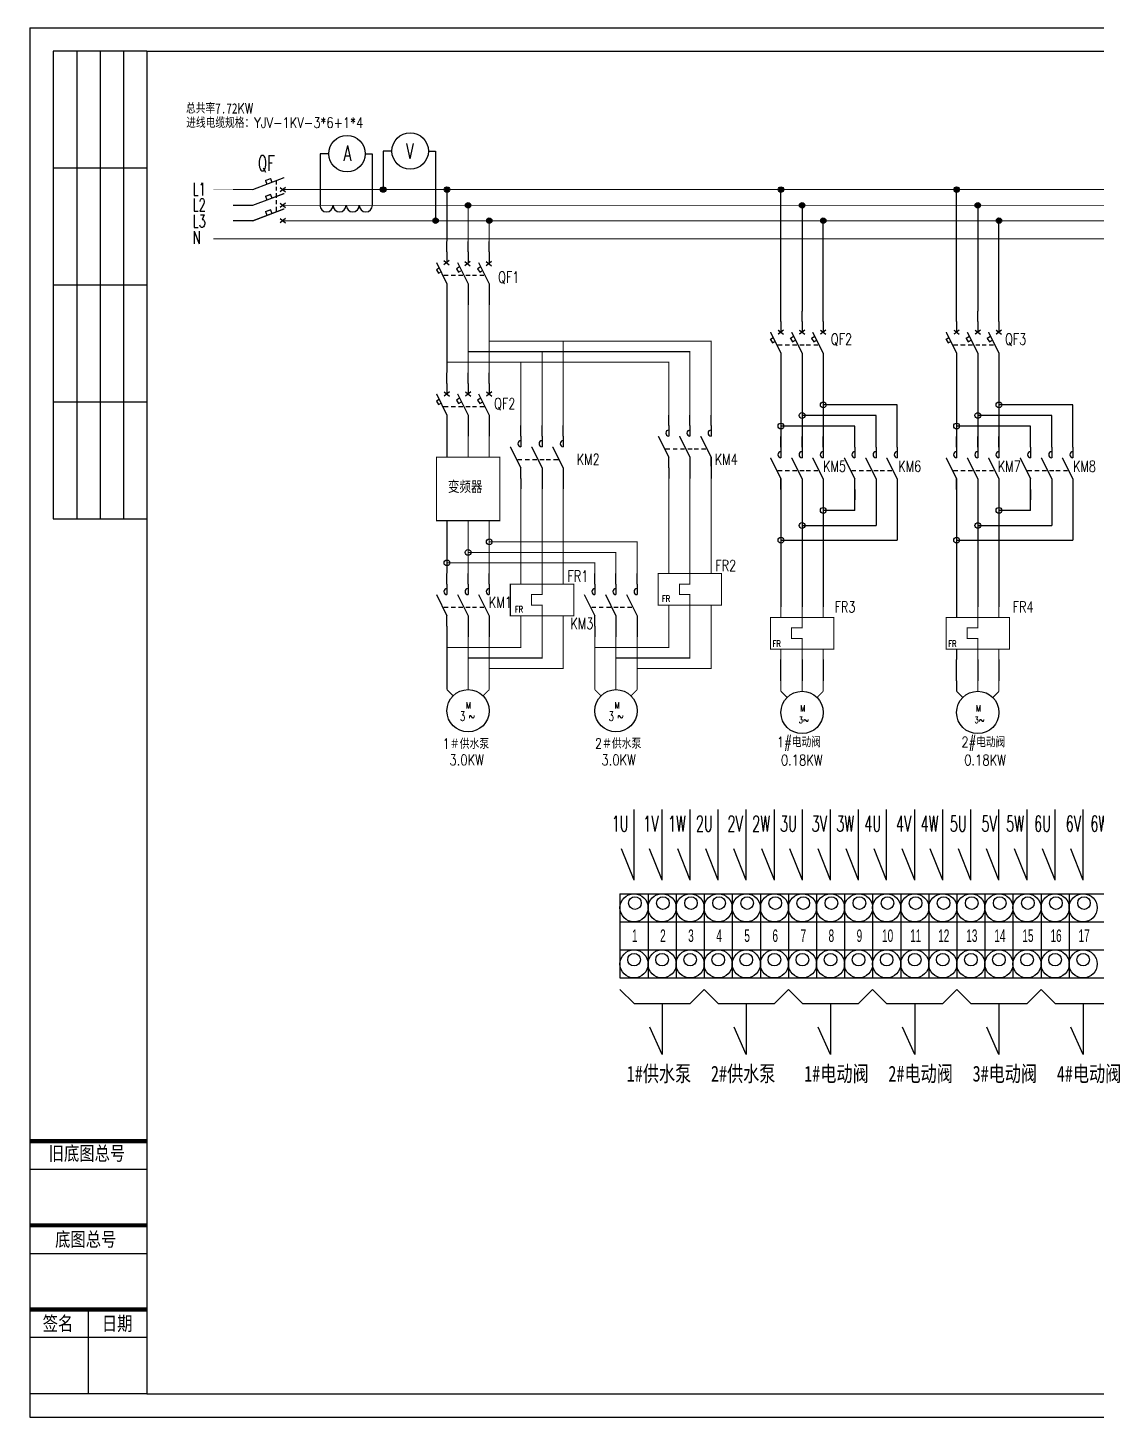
# Model space of a CAD drawing. Header units: millimetres. Extents: x 369186 to 503668, y -134064 to -104329.
# Drawn here: x 369186 to 392044, y -134055 to -104355 of the extents above; entities that cross this region are included whole.
import ezdxf

# ---------------------------------------------------------------- set-up
doc = ezdxf.new("R2010")
doc.units = ezdxf.units.MM
doc.layers.add('SHEET', color=250, linetype='Continuous')
doc.styles.add('_TXT', font='txt1.shx', dxfattribs={"width": 0.6, "bigfont": 'hztxt.shx'})
doc.styles.get("Standard").update_dxf_attribs({"font": 'txt1.shx', "width": 0.8, "bigfont": 'hztxt.shx'})
doc.styles.add('宋体', font='SimSun.ttf', dxfattribs={"width": 0.8})

msp = doc.modelspace()

# ---------------------------------------------------------------- hatches: boundary and pattern name
h = msp.add_hatch(color=256)
edge = h.paths.add_edge_path()
edge.add_arc((376782, -107814), 58.2, 0, 360)
h = msp.add_hatch(color=256)
edge = h.paths.add_edge_path()
edge.add_arc((378146, -107814), 58.2, 0, 360)
h = msp.add_hatch(color=256)
edge = h.paths.add_edge_path()
edge.add_arc((385284, -107814), 58.2, 0, 360)
h = msp.add_hatch(color=256)
edge = h.paths.add_edge_path()
edge.add_arc((389040, -107814), 58.2, 0, 360)
h = msp.add_hatch(color=256)
edge = h.paths.add_edge_path()
edge.add_arc((378597, -108150), 58.2, 0, 360)
h = msp.add_hatch(color=256)
edge = h.paths.add_edge_path()
edge.add_arc((385736, -108150), 58.2, 0, 360)
h = msp.add_hatch(color=256)
edge = h.paths.add_edge_path()
edge.add_arc((389492, -108150), 58.2, 0, 360)
h = msp.add_hatch(color=256)
edge = h.paths.add_edge_path()
edge.add_arc((377901, -108479), 58.2, 0, 360)
h = msp.add_hatch(color=256)
edge = h.paths.add_edge_path()
edge.add_arc((379049, -108479), 58.2, 0, 360)
h = msp.add_hatch(color=256)
edge = h.paths.add_edge_path()
edge.add_arc((386188, -108479), 58.2, 0, 360)
h = msp.add_hatch(color=256)
edge = h.paths.add_edge_path()
edge.add_arc((389944, -108479), 58.2, 0, 360)

# ---------------------------------------------------------------- linework, layer by layer
for p, q in [((369231, -104355), (369231, -134055)), ((369231, -104355), (411231, -104355)), ((371731, -104855), (369731, -104855)), ((369731, -104855), (369731, -114855)), ((370231, -104855), (370231, -114855)), ((370731, -104855), (370731, -114855)), ((371231, -104855), (371231, -114855)), ((371731, -104855), (371731, -133555)), ((371731, -104855), (410731, -104855)), ((375619, -107047), (375432, -107047)), ((375432, -107047), (375432, -108150)), ((376399, -107047), (376550, -107047)), ((376550, -107047), (376550, -108150)), ((376969, -106990), (376782, -106990)), ((376782, -106990), (376782, -107814)), ((377749, -106990), (377901, -106990)), ((377901, -106990), (377901, -108479)), ((371731, -107355), (369731, -107355)), ((373996, -107814), (374668, -107558)), ((374267, -107620), (374372, -107580)), ((374267, -107620), (374297, -107699)), ((374372, -107580), (374402, -107659)), ((374498, -107623), (374498, -107704)), ((374498, -107758), (374498, -107834)), ((373996, -108150), (374668, -107895)), ((374267, -107957), (374372, -107916)), ((374267, -107957), (374297, -108036)), ((374372, -107916), (374402, -107996)), ((374498, -107888), (374498, -107987)), ((374498, -108042), (374498, -108126)), ((374638, -107906), (374668, -107895)), ((373996, -108479), (374668, -108223)), ((374267, -108285), (374372, -108245)), ((374267, -108285), (374297, -108364)), ((374372, -108245), (374402, -108324)), ((374498, -108180), (374498, -108288)), ((371731, -109855), (369731, -109855)), ((371731, -112355), (369731, -112355)), ((369731, -114855), (371731, -114855)), ((385736, -114994), (387317, -114994)), ((389492, -114994), (391073, -114994)), ((385284, -115309), (387768, -115309)), ((389040, -115309), (391524, -115309)), ((370481, -133555), (370481, -131755)), ((371731, -133555), (369231, -133555)), ((371731, -133555), (410731, -133555)), ((369231, -134055), (411231, -134055))]:
    msp.add_line(p, q)
at = {"color": 0}
for p, q in [((382144, -122575), (382144, -121062)), ((382744, -122575), (382744, -121062)), ((383344, -122575), (383344, -121062)), ((383944, -122575), (383944, -121062)), ((384544, -122575), (384544, -121062)), ((385144, -122575), (385144, -121062)), ((385744, -122575), (385744, -121062)), ((386344, -122575), (386344, -121062)), ((386944, -122575), (386944, -121062)), ((387544, -122575), (387544, -121062)), ((388144, -122575), (388144, -121062)), ((388744, -122575), (388744, -121062)), ((389344, -122575), (389344, -121062)), ((389944, -122575), (389944, -121062)), ((390544, -122575), (390544, -121062)), ((391144, -122575), (391144, -121062)), ((391744, -122575), (391744, -121062)), ((382144, -122575), (381877, -121906)), ((382744, -122575), (382477, -121906)), ((383344, -122575), (383077, -121906)), ((383944, -122575), (383677, -121906)), ((384544, -122575), (384277, -121906)), ((385144, -122575), (384877, -121906)), ((385744, -122575), (385477, -121906)), ((386344, -122575), (386077, -121906)), ((386944, -122575), (386677, -121906)), ((387544, -122575), (387277, -121906)), ((388144, -122575), (387877, -121906)), ((388744, -122575), (388477, -121906)), ((389344, -122575), (389077, -121906)), ((389944, -122575), (389677, -121906)), ((390544, -122575), (390277, -121906)), ((391144, -122575), (390877, -121906)), ((391744, -122575), (391477, -121906)), ((381844, -122866), (381844, -124666)), ((381844, -122866), (401044, -122866)), ((382444, -122866), (382444, -124666)), ((383044, -122866), (383044, -124666)), ((383644, -122866), (383644, -124666)), ((384244, -122866), (384244, -124666)), ((384844, -122866), (384844, -124666)), ((385444, -122866), (385444, -124666)), ((386044, -122866), (386044, -124666)), ((386644, -122866), (386644, -124666)), ((387244, -122866), (387244, -124666)), ((387844, -122866), (387844, -124666)), ((388444, -122866), (388444, -124666)), ((389044, -122866), (389044, -124666)), ((389644, -122866), (389644, -124666)), ((390244, -122866), (390244, -124666)), ((390844, -122866), (390844, -124666)), ((391444, -122866), (391444, -124666)), ((381844, -123466), (401044, -123466)), ((381844, -124066), (401044, -124066)), ((381844, -124666), (401044, -124666)), ((381844, -124914), (382144, -125214)), ((383644, -124914), (383344, -125214)), ((383644, -124914), (383944, -125214)), ((385444, -124914), (385144, -125214)), ((385444, -124914), (385744, -125214)), ((387244, -124914), (386944, -125214)), ((387244, -124914), (387544, -125214)), ((389044, -124914), (388744, -125214)), ((389044, -124914), (389344, -125214)), ((390844, -124914), (390544, -125214)), ((390844, -124914), (391144, -125214)), ((382144, -125214), (383344, -125214)), ((382744, -125214), (382744, -126299)), ((383944, -125214), (385144, -125214)), ((384544, -125214), (384544, -126299)), ((385744, -125214), (386944, -125214)), ((386344, -125214), (386344, -126299)), ((387544, -125214), (388744, -125214)), ((388144, -125214), (388144, -126299)), ((389344, -125214), (390544, -125214)), ((389944, -125214), (389944, -126299)), ((391144, -125214), (392344, -125214)), ((391744, -125214), (391744, -126299)), ((382744, -126299), (382482, -125717)), ((384544, -126299), (384282, -125717)), ((386344, -126299), (386082, -125717)), ((388144, -126299), (387882, -125717)), ((389944, -126299), (389682, -125717)), ((391744, -126299), (391482, -125717))]:
    msp.add_line(p, q, dxfattribs=at)
for points, const_width in [([(374668, -107558), (373996, -107814), (373573, -107814)], 23), ([(374402, -107659), (374372, -107580), (374267, -107620), (374297, -107699)], 23), ([(374498, -107623), (374498, -107704)], 23), ([(374498, -107758), (374498, -107834)], 23), ([(374694, -107769), (374581, -107859)], 23), ([(374581, -107769), (374694, -107859)], 23), ([(374638, -107814), (408862, -107814)], 20), ([(373150, -107814), (373996, -107814)], 4.7), ([(374668, -107895), (373996, -108150), (373573, -108150)], 23), ([(374297, -108036), (374267, -107957), (374372, -107916), (374402, -107996)], 23), ([(374498, -107888), (374498, -107987)], 23), ([(374498, -108042), (374498, -108126)], 23), ([(374694, -108105), (374581, -108195)], 23), ([(374581, -108105), (374694, -108195)], 23), ([(373150, -108150), (373996, -108150)], 4.7), ([(374668, -108223), (373996, -108479), (373573, -108479)], 23), ([(374297, -108364), (374267, -108285), (374372, -108245), (374402, -108324)], 23), ([(374498, -108180), (374498, -108288)], 23), ([(374638, -108150), (408862, -108150)], 20), ([(373150, -108479), (373996, -108479)], 4.7), ([(374694, -108434), (374581, -108524)], 23), ([(374581, -108434), (374694, -108524)], 23), ([(374638, -108479), (408862, -108479)], 20), ([(373150, -108864), (408862, -108864)], 20), ([(385118, -110981), (385059, -111020), (385104, -111088), (385149, -111065)], 23), ([(385059, -110862), (385284, -111314), (385284, -111427)], 23), ([(385228, -110817), (385341, -110907)], 23), ([(385341, -110817), (385228, -110907)], 23), ([(385555, -110952), (385488, -110998), (385533, -111065), (385596, -111034)], 23), ([(385510, -110862), (385736, -111314), (385736, -111427)], 23), ([(385680, -110817), (385792, -110907)], 23), ([(385792, -110817), (385680, -110907)], 23), ([(386007, -110952), (385939, -110998), (385984, -111065), (386048, -111034)], 23), ([(385962, -110862), (386188, -111314), (386188, -111427)], 23), ([(386244, -110817), (386131, -110907)], 23), ([(386131, -110817), (386244, -110907)], 23), ([(388874, -110981), (388815, -111020), (388860, -111088), (388914, -111061)], 23), ([(388815, -110862), (389040, -111314), (389040, -111540)], 23), ([(388984, -110817), (389097, -110907)], 23), ([(389097, -110817), (388984, -110907)], 23), ([(389311, -110952), (389244, -110998), (389289, -111065), (389352, -111034)], 23), ([(389266, -110862), (389492, -111314), (389492, -111540)], 23), ([(389436, -110817), (389549, -110907)], 23), ([(389549, -110817), (389436, -110907)], 23), ([(389763, -110952), (389695, -110998), (389740, -111065), (389804, -111034)], 23), ([(389718, -110862), (389944, -111314), (389944, -111540)], 23), ([(390000, -110817), (389887, -110907)], 23), ([(389887, -110817), (390000, -110907)], 23), ([(385307, -111133), (385217, -111133)], 23), ([(385465, -111133), (385375, -111133)], 23), ([(385623, -111133), (385533, -111133)], 23), ([(385781, -111133), (385691, -111133)], 23), ([(385917, -111133), (385826, -111133)], 23), ([(386075, -111133), (385984, -111133)], 23), ([(389063, -111133), (388973, -111133)], 23), ([(389221, -111133), (389117, -111133)], 23), ([(389379, -111133), (389289, -111133)], 23), ([(389537, -111133), (389447, -111133)], 23), ([(389673, -111133), (389582, -111133)], 23), ([(389831, -111133), (389729, -111133)], 23), ([(377920, -112182), (378146, -112633), (378146, -112829)], 23), ([(378371, -112182), (378597, -112633), (378597, -112829)], 23), ([(378823, -112182), (379049, -112633), (379049, -112829)], 23), ([(382661, -113085), (382887, -113536), (382887, -113732)], 23), ([(383113, -113085), (383339, -113536), (383339, -113732)], 23), ([(383565, -113085), (383790, -113536), (383790, -113732)], 23), ([(379500, -113311), (379726, -113762), (379726, -113958)], 23), ([(379952, -113311), (380178, -113762), (380178, -113958)], 23), ([(380404, -113311), (380629, -113762), (380629, -113958)], 23), ([(385059, -113546), (385284, -113997), (385284, -114193)], 23), ([(385510, -113546), (385736, -113997), (385736, -114193)], 23), ([(385962, -113546), (386188, -113997), (386188, -114193)], 23), ([(386639, -113546), (386865, -113997), (386865, -114193)], 23), ([(387091, -113546), (387317, -113997), (387317, -114193)], 23), ([(387542, -113546), (387768, -113997), (387768, -114193)], 23), ([(388815, -113546), (389040, -113997), (389040, -114193)], 23), ([(389266, -113546), (389492, -113997), (389492, -114193)], 23), ([(389718, -113546), (389944, -113997), (389944, -114193)], 23), ([(390395, -113546), (390621, -113997), (390621, -114193)], 23), ([(390847, -113546), (391073, -113997), (391073, -114193)], 23), ([(391298, -113546), (391524, -113997), (391524, -114193)], 23), ([(369231, -128155), (371731, -128155)], 90), ([(369231, -129955), (371731, -129955)], 90), ([(371731, -131755), (369231, -131755)], 90)]:
    msp.add_lwpolyline(points, dxfattribs=dict(const_width=const_width))
for points in [[(369231, -128755), (371731, -128755)], [(369231, -130555), (371731, -130555)], [(371731, -132355), (369231, -132355)]]:
    msp.add_lwpolyline(points)
for centre, radius in [((377359, -106990), 390), ((376009, -107047), 390), ((376782, -107814), 58.2), ((378146, -107814), 58.2), ((385284, -107814), 58.2), ((389040, -107814), 58.2), ((378597, -108150), 58.2), ((385736, -108150), 58.2), ((389492, -108150), 58.2), ((377901, -108479), 58.2), ((379049, -108479), 58.2), ((386188, -108479), 58.2), ((389944, -108479), 58.2), ((386188, -112417), 61.8), ((389944, -112417), 61.8), ((385284, -112868), 61.8), ((385736, -112642), 61.8), ((389040, -112868), 61.8), ((389492, -112642), 61.8), ((386188, -114671), 61.8), ((389944, -114671), 61.8), ((385736, -114994), 61.8), ((389492, -114994), 61.8), ((378597, -115569), 61.8), ((379049, -115343), 61.8), ((385284, -115309), 61.8), ((389040, -115309), 61.8), ((378146, -115794), 61.8)]:
    msp.add_circle(centre, radius)
for centre, radius in [((382144, -123166), 300), ((382162, -123066), 135), ((382744, -123166), 300), ((382762, -123066), 135), ((383344, -123166), 300), ((383362, -123066), 135), ((383944, -123166), 300), ((383962, -123066), 135), ((384544, -123166), 300), ((384562, -123066), 135), ((385144, -123166), 300), ((385162, -123066), 135), ((385744, -123166), 300), ((385762, -123066), 135), ((386344, -123166), 300), ((386362, -123066), 135), ((386944, -123166), 300), ((386962, -123066), 135), ((387544, -123166), 300), ((387562, -123066), 135), ((388144, -123166), 300), ((388162, -123066), 135), ((388744, -123166), 300), ((388762, -123066), 135), ((389344, -123166), 300), ((389362, -123066), 135), ((389944, -123166), 300), ((389962, -123066), 135), ((390544, -123166), 300), ((390562, -123066), 135), ((391144, -123166), 300), ((391162, -123066), 135), ((391744, -123166), 300), ((391762, -123066), 135), ((382144, -123166), 0.000000000195), ((382144, -124366), 300), ((382144, -124275), 135), ((382744, -124366), 300), ((382744, -124275), 135), ((383344, -124366), 300), ((383344, -124275), 135), ((383944, -124366), 300), ((383944, -124275), 135), ((384544, -124366), 300), ((384544, -124275), 135), ((385144, -124366), 300), ((385144, -124275), 135), ((385744, -124366), 300), ((385744, -124275), 135), ((386344, -124366), 300), ((386344, -124275), 135), ((386944, -124366), 300), ((386944, -124275), 135), ((387544, -124366), 300), ((387544, -124275), 135), ((388144, -124366), 300), ((388144, -124275), 135), ((388744, -124366), 300), ((388744, -124275), 135), ((389344, -124366), 300), ((389344, -124275), 135), ((389944, -124366), 300), ((389944, -124275), 135), ((390544, -124366), 300), ((390544, -124275), 135), ((391144, -124366), 300), ((391144, -124275), 135), ((391744, -124366), 300), ((391744, -124275), 135)]:
    msp.add_circle(centre, radius, dxfattribs=at)
for centre, radius, start, end in [((375571, -108150), 140, 180, 0), ((375851, -108150), 140, 180, 0), ((376131, -108150), 140, 180, 0), ((376411, -108150), 140, 180, 0), ((382887, -113020), 64.7, 90, 270), ((383339, -113020), 64.7, 90, 270), ((383790, -113020), 64.7, 90, 270), ((379726, -113246), 64.7, 90, 270), ((380178, -113246), 64.7, 90, 270), ((380629, -113246), 64.7, 90, 270), ((385284, -113481), 64.7, 90, 270), ((385736, -113481), 64.7, 90, 270), ((386188, -113481), 64.7, 90, 270), ((386865, -113481), 64.7, 90, 270), ((387317, -113481), 64.7, 90, 270), ((387768, -113481), 64.7, 90, 270), ((389040, -113481), 64.7, 90, 270), ((389492, -113481), 64.7, 90, 270), ((389944, -113481), 64.7, 90, 270), ((390621, -113481), 64.7, 90, 270), ((391073, -113481), 64.7, 90, 270), ((391524, -113481), 64.7, 90, 270), ((378146, -116407), 64.7, 90, 270), ((378597, -116407), 64.7, 90, 270), ((379049, -116407), 64.7, 90, 270), ((381307, -116407), 64.7, 90, 270), ((381758, -116407), 64.7, 90, 270), ((382210, -116407), 64.7, 90, 270)]:
    msp.add_arc(centre, radius, start, end)
at = {"layer": 'SHEET', "color": 0}
for p, q in [((385284, -110411), (385284, -107814)), ((389040, -110411), (389040, -107814)), ((385736, -108150), (385736, -110411)), ((389492, -108150), (389492, -110411)), ((386188, -110411), (386188, -108479)), ((389944, -110411), (389944, -108479)), ((386865, -114671), (386188, -114671)), ((390621, -114671), (389944, -114671))]:
    msp.add_line(p, q, dxfattribs=at)
for points in [[(374694, -107769), (374581, -107859)], [(374581, -107769), (374694, -107859)], [(374694, -108105), (374581, -108195)], [(374581, -108105), (374694, -108195)], [(374694, -108434), (374581, -108524)], [(374581, -108434), (374694, -108524)], [(378146, -109148), (378146, -108922)], [(378597, -109148), (378597, -108922)], [(379049, -109148), (379049, -108922)], [(378146, -109148), (378146, -109374)], [(378597, -109148), (378597, -109374)], [(379049, -109148), (379049, -109374)], [(377920, -109374), (378146, -109825), (378146, -110051)], [(377988, -109487), (377920, -109532), (377965, -109600), (378010, -109577)], [(378191, -109329), (378078, -109419)], [(378078, -109329), (378191, -109419)], [(378417, -109464), (378349, -109509), (378394, -109577), (378439, -109554)], [(378371, -109374), (378597, -109825), (378597, -110051)], [(378642, -109351), (378529, -109442)], [(378529, -109351), (378642, -109442)], [(378868, -109464), (378800, -109509), (378846, -109577), (378891, -109554)], [(378823, -109374), (379049, -109825), (379049, -110051)], [(379094, -109351), (378981, -109442)], [(378981, -109351), (379094, -109442)], [(378078, -109645), (378168, -109645)], [(378236, -109645), (378326, -109645)], [(378394, -109645), (378484, -109645)], [(378552, -109645), (378642, -109645)], [(378688, -109645), (378778, -109645)], [(378846, -109645), (378936, -109645)], [(378146, -110051), (378146, -110277)], [(378597, -110051), (378597, -110277)], [(379049, -110051), (379049, -110277)], [(385284, -110636), (385284, -110411)], [(385736, -110636), (385736, -110411)], [(386188, -110636), (386188, -110411)], [(389040, -110636), (389040, -110411)], [(389492, -110636), (389492, -110411)], [(389944, -110636), (389944, -110411)], [(385284, -110636), (385284, -110862)], [(385736, -110636), (385736, -110862)], [(386188, -110636), (386188, -110862)], [(389040, -110636), (389040, -110862)], [(389492, -110636), (389492, -110862)], [(389944, -110636), (389944, -110862)], [(385059, -110862), (385284, -111314), (385284, -111540)], [(385126, -110975), (385059, -111020), (385104, -111088), (385149, -111065)], [(385341, -110817), (385228, -110907)], [(385228, -110817), (385341, -110907)], [(385555, -110952), (385488, -110998), (385533, -111065), (385596, -111034)], [(385510, -110862), (385736, -111314), (385736, -111540)], [(385792, -110817), (385680, -110907)], [(385680, -110817), (385792, -110907)], [(386007, -110952), (385939, -110998), (385984, -111065), (386048, -111034)], [(385962, -110862), (386188, -111314), (386188, -111540)], [(386244, -110817), (386131, -110907)], [(386131, -110817), (386244, -110907)], [(388815, -110862), (389040, -111314), (389040, -111540)], [(388874, -110981), (388815, -111020), (388860, -111088), (388914, -111061)], [(389097, -110817), (388984, -110907)], [(388984, -110817), (389097, -110907)], [(389311, -110952), (389244, -110998), (389289, -111065), (389352, -111034)], [(389266, -110862), (389492, -111314), (389492, -111540)], [(389549, -110817), (389436, -110907)], [(389436, -110817), (389549, -110907)], [(389763, -110952), (389695, -110998), (389740, -111065), (389804, -111034)], [(389718, -110862), (389944, -111314), (389944, -111540)], [(390000, -110817), (389887, -110907)], [(389887, -110817), (390000, -110907)], [(385217, -111133), (385307, -111133)], [(385375, -111133), (385465, -111133)], [(385533, -111133), (385623, -111133)], [(385691, -111133), (385781, -111133)], [(385826, -111133), (385917, -111133)], [(385984, -111133), (386075, -111133)], [(388973, -111133), (389063, -111133)], [(389131, -111133), (389221, -111133)], [(389289, -111133), (389379, -111133)], [(389447, -111133), (389537, -111133)], [(389582, -111133), (389673, -111133)], [(389740, -111133), (389831, -111133)], [(385284, -111540), (385284, -111765)], [(385736, -111540), (385736, -111765)], [(386188, -111540), (386188, -111765)], [(389040, -111540), (389040, -111765)], [(389492, -111540), (389492, -111765)], [(389944, -111540), (389944, -111765)], [(378146, -111956), (378146, -111730)], [(378146, -111956), (378146, -112182)], [(378597, -111956), (378597, -111730)], [(378597, -111956), (378597, -112182)], [(379049, -111956), (379049, -111730)], [(379049, -111956), (379049, -112182)], [(385284, -111765), (385284, -113546)], [(385736, -111765), (385736, -113546)], [(386188, -111765), (386188, -113546)], [(389040, -111765), (389040, -113546)], [(389492, -111765), (389492, -113546)], [(389944, -111765), (389944, -113546)], [(377920, -112182), (378146, -112633), (378146, -112859)], [(378202, -112137), (378089, -112227)], [(378089, -112137), (378202, -112227)], [(378371, -112182), (378597, -112633), (378597, -112859)], [(378654, -112137), (378541, -112227)], [(378541, -112137), (378654, -112227)], [(378823, -112182), (379049, -112633), (379049, -112859)], [(379105, -112137), (378992, -112227)], [(378992, -112137), (379105, -112227)], [(377979, -112300), (377920, -112340), (377965, -112408), (378019, -112380)], [(378055, -112453), (378168, -112453)], [(378236, -112453), (378326, -112453)], [(378417, -112272), (378349, -112317), (378394, -112385), (378457, -112353)], [(378394, -112453), (378484, -112453)], [(378552, -112453), (378642, -112453)], [(378688, -112453), (378778, -112453)], [(378868, -112272), (378800, -112317), (378846, -112385), (378909, -112353)], [(378846, -112453), (378958, -112453)], [(387768, -113094), (387768, -112417), (386188, -112417)], [(391524, -113094), (391524, -112417), (389944, -112417)], [(378146, -112859), (378146, -113085)], [(378597, -112859), (378597, -113085)], [(379049, -112859), (379049, -113085)], [(379726, -113085), (379726, -112859)], [(380178, -113085), (380178, -112859)], [(380629, -113085), (380629, -112859)], [(382887, -112859), (382887, -112633)], [(382887, -112859), (382887, -113085)], [(383339, -112859), (383339, -112633)], [(383339, -112859), (383339, -113085)], [(383790, -112859), (383790, -112633)], [(383790, -112859), (383790, -113085)], [(387317, -113094), (387317, -112642), (385736, -112642)], [(391073, -113094), (391073, -112642), (389492, -112642)], [(379726, -113085), (379726, -113311)], [(380178, -113085), (380178, -113311)], [(380629, -113085), (380629, -113311)], [(382661, -113085), (382887, -113536)], [(383113, -113085), (383339, -113536)], [(383565, -113085), (383790, -113536)], [(386865, -113094), (386865, -112868), (385284, -112868)], [(385284, -113320), (385284, -113094)], [(385736, -113320), (385736, -113094)], [(386188, -113320), (386188, -113094)], [(386865, -113320), (386865, -113094)], [(387317, -113320), (387317, -113094)], [(387768, -113320), (387768, -113094)], [(390621, -113094), (390621, -112868), (389040, -112868)], [(389040, -113320), (389040, -113094)], [(389492, -113320), (389492, -113094)], [(389944, -113320), (389944, -113094)], [(390621, -113320), (390621, -113094)], [(391073, -113320), (391073, -113094)], [(391524, -113320), (391524, -113094)], [(379500, -113311), (379726, -113762)], [(379952, -113311), (380178, -113762)], [(380404, -113311), (380629, -113762)], [(382819, -113356), (382910, -113356)], [(382978, -113356), (383068, -113356)], [(383136, -113356), (383226, -113356)], [(383294, -113356), (383384, -113356)], [(383429, -113356), (383519, -113356)], [(383587, -113356), (383678, -113356)], [(385284, -113320), (385284, -113546)], [(385736, -113320), (385736, -113546)], [(386188, -113320), (386188, -113546)], [(386865, -113320), (386865, -113546)], [(387317, -113320), (387317, -113546)], [(387768, -113320), (387768, -113546)], [(389040, -113320), (389040, -113546)], [(389492, -113320), (389492, -113546)], [(389944, -113320), (389944, -113546)], [(390621, -113320), (390621, -113546)], [(391073, -113320), (391073, -113546)], [(391524, -113320), (391524, -113546)], [(379658, -113582), (379749, -113582)], [(379816, -113582), (379907, -113582)], [(379975, -113582), (380065, -113582)], [(380133, -113582), (380223, -113582)], [(380268, -113582), (380358, -113582)], [(380426, -113582), (380539, -113582)], [(382887, -113762), (382887, -113536)], [(383339, -113536), (383339, -113762)], [(383790, -113536), (383790, -113762)], [(385059, -113546), (385284, -113997)], [(385510, -113546), (385736, -113997)], [(385962, -113546), (386188, -113997)], [(386639, -113546), (386865, -113997)], [(387091, -113546), (387317, -113997)], [(387542, -113546), (387768, -113997)], [(388815, -113546), (389040, -113997)], [(389266, -113546), (389492, -113997)], [(389718, -113546), (389944, -113997)], [(390395, -113546), (390621, -113997)], [(390847, -113546), (391073, -113997)], [(391298, -113546), (391524, -113997)], [(379726, -113988), (379726, -113762)], [(379726, -113988), (379726, -114214)], [(380178, -113762), (380178, -113988)], [(380178, -113988), (380178, -114214)], [(380629, -113762), (380629, -113988)], [(380629, -113988), (380629, -114214)], [(382887, -113762), (382887, -113988)], [(383339, -113762), (383339, -113988)], [(383790, -113762), (383790, -113988)], [(385217, -113817), (385307, -113817)], [(385284, -114223), (385284, -113997)], [(385284, -113997), (385284, -116733)], [(385375, -113817), (385465, -113817)], [(385533, -113817), (385623, -113817)], [(385691, -113817), (385781, -113817)], [(385736, -113997), (385736, -114223)], [(385736, -113997), (385736, -116733)], [(385826, -113817), (385917, -113817)], [(385984, -113817), (386075, -113817)], [(386188, -113997), (386188, -114223)], [(386188, -113997), (386188, -116733)], [(386797, -113817), (386888, -113817)], [(386865, -114671), (386865, -113997)], [(386955, -113817), (387046, -113817)], [(387113, -113817), (387204, -113817)], [(387271, -113817), (387362, -113817)], [(387317, -113997), (387317, -114223)], [(387407, -113817), (387497, -113817)], [(387565, -113817), (387655, -113817)], [(387768, -113997), (387768, -114223)], [(388973, -113817), (389063, -113817)], [(389040, -114223), (389040, -113997)], [(389040, -113997), (389040, -116733)], [(389131, -113817), (389221, -113817)], [(389289, -113817), (389379, -113817)], [(389447, -113817), (389537, -113817)], [(389492, -113997), (389492, -114223)], [(389492, -113997), (389492, -116733)], [(389582, -113817), (389673, -113817)], [(389740, -113817), (389831, -113817)], [(389944, -113997), (389944, -114223)], [(389944, -113997), (389944, -116733)], [(390553, -113817), (390644, -113817)], [(390621, -114671), (390621, -113997)], [(390711, -113817), (390802, -113817)], [(390869, -113817), (390960, -113817)], [(391027, -113817), (391118, -113817)], [(391073, -113997), (391073, -114223)], [(391163, -113817), (391253, -113817)], [(391321, -113817), (391411, -113817)], [(391524, -113997), (391524, -114223)], [(385284, -114223), (385284, -114449)], [(385736, -114223), (385736, -114449)], [(386188, -114223), (386188, -114449)], [(386865, -114223), (386865, -114449)], [(387317, -114223), (387317, -114994)], [(387768, -114223), (387768, -115309)], [(389040, -114223), (389040, -114449)], [(389492, -114223), (389492, -114449)], [(389944, -114223), (389944, -114449)], [(390621, -114223), (390621, -114449)], [(391073, -114223), (391073, -114994)], [(391524, -114223), (391524, -115309)], [(378146, -116246), (378146, -116020)], [(378597, -116246), (378597, -116020)], [(379049, -116246), (379049, -116020)], [(381307, -116246), (381307, -116020)], [(381758, -116246), (381758, -116020)], [(382210, -116246), (382210, -116020)], [(378146, -116246), (378146, -116472)], [(378597, -116246), (378597, -116472)], [(379049, -116246), (379049, -116472)], [(381307, -116246), (381307, -116472)], [(381758, -116246), (381758, -116472)], [(382210, -116246), (382210, -116472)], [(377920, -116472), (378146, -116923)], [(378371, -116472), (378597, -116923)], [(378823, -116472), (379049, -116923)], [(381081, -116472), (381307, -116923)], [(381532, -116472), (381758, -116923)], [(381984, -116472), (382210, -116923)], [(378078, -116743), (378168, -116743)], [(378146, -117149), (378146, -116923)], [(378236, -116743), (378326, -116743)], [(378394, -116743), (378484, -116743)], [(378552, -116743), (378642, -116743)], [(378597, -116923), (378597, -117149)], [(378688, -116743), (378778, -116743)], [(378846, -116743), (378936, -116743)], [(379049, -116923), (379049, -117149)], [(381239, -116743), (381329, -116743)], [(381307, -117149), (381307, -116923)], [(381397, -116743), (381487, -116743)], [(381555, -116743), (381645, -116743)], [(381713, -116743), (381803, -116743)], [(381758, -116923), (381758, -117149)], [(381849, -116743), (381939, -116743)], [(382007, -116743), (382097, -116743)], [(382210, -116923), (382210, -117149)], [(378146, -117149), (378146, -117375)], [(378597, -117149), (378597, -117375)], [(379049, -117149), (379049, -117375)], [(381307, -117149), (381307, -117375)], [(381758, -117149), (381758, -117375)], [(382210, -117149), (382210, -117375)], [(385284, -118313), (385284, -117862)], [(385736, -117862), (385736, -118313)], [(386188, -117862), (386188, -118313)], [(389040, -118313), (389040, -117862)], [(389492, -117862), (389492, -118313)], [(389944, -117862), (389944, -118313)]]:
    msp.add_lwpolyline(points, dxfattribs=at)
at = {"layer": 'SHEET', "color": 0, "const_width": 22.6}
for points in [[(378146, -107814), (378146, -108922)], [(378597, -108150), (378597, -108922)], [(379049, -108479), (379049, -108922)], [(378146, -111730), (378146, -110255)], [(378597, -111730), (378597, -110255)], [(379049, -111730), (379049, -110255)], [(379049, -111053), (383790, -111053), (383790, -112633)], [(380629, -112859), (380629, -111053)], [(378597, -111279), (383339, -111279), (383339, -112633)], [(380178, -112859), (380178, -111279)], [(378146, -111504), (382887, -111504), (382887, -112633)], [(379726, -112859), (379726, -111504)], [(378146, -113085), (378146, -113536)], [(378597, -113536), (378597, -113085)], [(379049, -113085), (379049, -113536)], [(377920, -113536), (377920, -114891), (379275, -114891), (379275, -113536), (377920, -113536)], [(382887, -115794), (382887, -113988)], [(383339, -115794), (383339, -113988)], [(383790, -115794), (383790, -113988)], [(379726, -116020), (379726, -114214)], [(380178, -116020), (380178, -114214)], [(380629, -116020), (380629, -114214)], [(378146, -114891), (378146, -116020)], [(378597, -114891), (378597, -116020)], [(379049, -114891), (379049, -116020)], [(382210, -116020), (382210, -115343), (379049, -115343)], [(378146, -115794), (381307, -115794), (381307, -116020)], [(378597, -115569), (381758, -115569), (381758, -116020)], [(382887, -116020), (382887, -115794)], [(383339, -116020), (383339, -115794)], [(383790, -116020), (383790, -115794)], [(379726, -116246), (379726, -116020)], [(380178, -116246), (380178, -116020)], [(380629, -116246), (380629, -116020)], [(382661, -116020), (382661, -116698), (384016, -116698), (384016, -116020), (382661, -116020)], [(383339, -116020), (383339, -116246), (383113, -116246), (383113, -116472), (383339, -116472), (383339, -116698)], [(379500, -116246), (379500, -116923), (380855, -116923), (380855, -116246), (379500, -116246)], [(380178, -116246), (380178, -116472), (379952, -116472), (379952, -116698), (380178, -116698), (380178, -116923)], [(382887, -116698), (382887, -116923)], [(383339, -116698), (383339, -116923)], [(383790, -116698), (383790, -116923)], [(379726, -116923), (379726, -117149)], [(380178, -116923), (380178, -117149)], [(380629, -116923), (380629, -117149)], [(381307, -117601), (382887, -117601), (382887, -116923)], [(381758, -117827), (383339, -117827), (383339, -116923)], [(382210, -118052), (383790, -118052), (383790, -116923)], [(385059, -116959), (385059, -117636), (386413, -117636), (386413, -116959), (385059, -116959)], [(385284, -116959), (385284, -116733)], [(385736, -116959), (385736, -117184), (385510, -117184), (385510, -117410), (385736, -117410), (385736, -117636)], [(385736, -116959), (385736, -116733)], [(386188, -116959), (386188, -116733)], [(388815, -116959), (388815, -117636), (390169, -117636), (390169, -116959), (388815, -116959)], [(389040, -116959), (389040, -116733)], [(389492, -116959), (389492, -117184), (389266, -117184), (389266, -117410), (389492, -117410), (389492, -117636)], [(389492, -116959), (389492, -116733)], [(389944, -116959), (389944, -116733)], [(379726, -117149), (379726, -117601), (378146, -117601)], [(380178, -117149), (380178, -117827), (378597, -117827)], [(379049, -118052), (380629, -118052), (380629, -117149)], [(378146, -117375), (378146, -118278)], [(378597, -117375), (378597, -118278)], [(379049, -117375), (379049, -118278)], [(381307, -118278), (381307, -117375)], [(381758, -117375), (381758, -118278)], [(382210, -118278), (382210, -117375)], [(385284, -117636), (385284, -117862)], [(385736, -117636), (385736, -117862)], [(386188, -117636), (386188, -117862)], [(389040, -117636), (389040, -117862)], [(389492, -117636), (389492, -117862)], [(389944, -117636), (389944, -117862)], [(378146, -118504), (378146, -118278)], [(378146, -118504), (378281, -118639)], [(378597, -118504), (378597, -118278)], [(379049, -118504), (378913, -118639)], [(379049, -118504), (379049, -118278)], [(381307, -118504), (381307, -118278)], [(381307, -118504), (381442, -118639)], [(381758, -118504), (381758, -118278)], [(382210, -118504), (382074, -118639)], [(382210, -118504), (382210, -118278)], [(385284, -118539), (385284, -118313)], [(385736, -118539), (385736, -118313)], [(386188, -118539), (386188, -118313)], [(389040, -118539), (389040, -118313)], [(389492, -118539), (389492, -118313)], [(389944, -118539), (389944, -118313)], [(385284, -118539), (385420, -118675)], [(386188, -118539), (386052, -118675)], [(389040, -118539), (389176, -118675)], [(389944, -118539), (389808, -118675)]]:
    msp.add_lwpolyline(points, dxfattribs=at)
at = {"layer": 'SHEET', "color": 0}
for points in [[(378597, -110262, 1), (378597, -110262, 1)], [(378597, -110262, 1), (378597, -110262, 1)], [(378597, -110488, 1), (378597, -110488, 1)], [(385736, -112104, 1), (385736, -112104, 1)], [(389492, -112104, 1), (389492, -112104, 1)], [(385736, -112330, 1), (385736, -112330, 1)], [(385736, -112330, 1), (385736, -112330, 1)], [(385736, -112556, 1), (385736, -112556, 1)], [(385736, -112556, 1), (385736, -112556, 1)], [(389492, -112330, 1), (389492, -112330, 1)], [(389492, -112330, 1), (389492, -112330, 1)], [(389492, -112556, 1), (389492, -112556, 1)], [(389492, -112556, 1), (389492, -112556, 1)], [(385736, -112781, 1), (385736, -112781, 1)], [(385736, -112781, 1), (385736, -112781, 1)], [(389492, -112781, 1), (389492, -112781, 1)], [(389492, -112781, 1), (389492, -112781, 1)], [(385736, -113007, 1), (385736, -113007, 1)], [(385736, -113007, 1), (385736, -113007, 1)], [(389492, -113007, 1), (389492, -113007, 1)], [(389492, -113007, 1), (389492, -113007, 1)], [(385736, -113233, 1), (385736, -113233, 1)], [(389492, -113233, 1), (389492, -113233, 1)]]:
    msp.add_lwpolyline(points, format="xyb", close=True, dxfattribs=at)
for centre in [(378597, -118955), (381758, -118955), (385736, -118991), (389492, -118991)]:
    msp.add_circle(centre, 452, dxfattribs=at)

# ---------------------------------------------------------------- texts
at = {"color": 0, "style": '宋体', "width": 0.75}
for s, p in [('1#供水泵', (381988, -126880)), ('2#供水泵', (383788, -126880)), ('1#电动阀', (385781, -126880)), ('2#电动阀', (387581, -126880)), ('3#电动阀', (389381, -126880)), ('4#电动阀', (391181, -126880))]:
    msp.add_text(s, height=337.1, dxfattribs=at).set_placement(p)
at = {"color": 0, "linetype": 'Continuous', "attachment_point": 1}
for s, insert, char_height, width in [('总共率{\\fSimSun|b0|i0|c134|p2;\\H0.9714x;7.72\\Ftxt.shx|c0;KW}', (372568, -105962), 225.79, 2516.9), ('进线电缆规格：YJV-1KV-3*6+1*4', (372572, -106270), 225.79, 4690.67), ('{\\fSimSun|b0|i0|c134|p2;变频器}', (378166, -114048), 225.79, 1354.75), ('1{\\H0.9714x;＃供水泵}', (378051, -119544), 225.79, 2516.9), ('{\\H0.9714x;2＃供水泵}', (381309, -119544), 225.79, 2516.9), ('1#电动阀', (385199, -119510), 225.8, 3137.87), ('2#电动阀', (389140, -119510), 225.8, 3137.87), ('3.0KW', (378199, -119892), 225.8, 3137.87), ('3.0KW', (381447, -119892), 225.8, 3137.87), ('0.18KW', (385283, -119896), 225.8, 3137.87), ('0.18KW', (389202, -119896), 225.8, 3137.87)]:
    msp.add_mtext(s, dxfattribs=dict(at, insert=insert, char_height=char_height, width=width))
at = {"linetype": 'Continuous', "attachment_point": 1}
for s, insert, char_height, width in [('~', (385756, -119076), 151, 1982.29), ('~', (389512, -119076), 151, 1982.29), ('{\\fSimSun|b0|i0|c134|p54;旧底图总号}', (369631, -128265), 300, 3000), ('{\\fSimSun|b0|i0|c134|p54;底图总号}', (369769, -130103), 300, 3000), ('{\\fSimSun|b0|i0|c134|p54;签名}', (369504, -131903), 300, 3000), ('{\\fSimSun|b0|i0|c134|p54;日期}', (370769, -131903), 300, 3000)]:
    msp.add_mtext(s, dxfattribs=dict(at, insert=insert, char_height=char_height, width=width))
at = {"attachment_point": 1, "style": '_TXT'}
for s, insert, char_height, width in [('{\\H2.333x;1U}', (381665, -121201), 144, 1078.17), ('{\\H2.333x;1V}', (382340, -121201), 144, 1078.17), ('{\\H2.333x;1W}', (382868, -121201), 144, 1078.17), ('{\\H2.333x;2U}', (383465, -121201), 144, 1078.17), ('{\\H2.333x;2V}', (384140, -121201), 144, 1078.17), ('{\\H2.333x;2W}', (384668, -121201), 144, 1078.17), ('{\\H2.333x;3U}', (385265, -121201), 144, 1078.17), ('{\\H2.333x;3V}', (385940, -121201), 144, 1078.17), ('{\\H2.333x;3W}', (386468, -121201), 144, 1078.17), ('{\\H2.333x;4U}', (387066, -121201), 144, 1078.17), ('{\\H2.333x;4V}', (387741, -121201), 144, 1078.17), ('{\\H2.333x;4W}', (388269, -121201), 144, 1078.17), ('{\\H2.333x;5U}', (388894, -121201), 144, 1078.17), ('{\\H2.333x;5V}', (389569, -121201), 144, 1078.17), ('{\\H2.333x;5W}', (390097, -121201), 144, 1078.17), ('{\\H2.333x;6U}', (390695, -121201), 144, 1078.17), ('{\\H2.333x;6V}', (391370, -121201), 144, 1078.17), ('{\\H2.333x;6W}', (391898, -121201), 144, 1078.17), ('{\\Fhzasc.shx,hztxt.shx|c134;\\H1.875x;1}', (382102, -123629), 142.56, 3814.66), ('{\\Fhzasc.shx,hztxt.shx|c134;\\H1.875x;2}', (382702, -123629), 142.56, 3814.66), ('{\\Fhzasc.shx,hztxt.shx|c134;\\H1.875x;3}', (383302, -123629), 142.56, 3814.66), ('{\\Fhzasc.shx,hztxt.shx|c134;\\H1.875x;4}', (383902, -123629), 142.56, 3814.66), ('{\\Fhzasc.shx,hztxt.shx|c134;\\H1.875x;5}', (384502, -123629), 142.56, 3814.66), ('{\\Fhzasc.shx,hztxt.shx|c134;\\H1.875x;6}', (385102, -123629), 142.56, 3814.66), ('{\\Fhzasc.shx,hztxt.shx|c134;\\H1.875x;7}', (385702, -123629), 142.56, 3814.66), ('{\\Fhzasc.shx,hztxt.shx|c134;\\H1.875x;8}', (386302, -123629), 142.56, 3814.66), ('{\\Fhzasc.shx,hztxt.shx|c134;\\H1.875x;9}', (386902, -123629), 142.56, 3814.66), ('{\\Fhzasc.shx,hztxt.shx|c134;\\H1.875x;10}', (387445, -123629), 142.56, 3814.66), ('{\\Fhzasc.shx,hztxt.shx|c134;\\H1.875x;11}', (388045, -123629), 142.56, 3814.66), ('{\\Fhzasc.shx,hztxt.shx|c134;\\H1.875x;12}', (388645, -123629), 142.56, 3814.66), ('{\\Fhzasc.shx,hztxt.shx|c134;\\H1.875x;13}', (389245, -123629), 142.56, 3814.66), ('{\\Fhzasc.shx,hztxt.shx|c134;\\H1.875x;14}', (389845, -123629), 142.56, 3814.66), ('{\\Fhzasc.shx,hztxt.shx|c134;\\H1.875x;15}', (390445, -123629), 142.56, 3814.66), ('{\\Fhzasc.shx,hztxt.shx|c134;\\H1.875x;16}', (391045, -123629), 142.56, 3814.66), ('{\\Fhzasc.shx,hztxt.shx|c134;\\H1.875x;17}', (391645, -123629), 142.56, 3814.66)]:
    msp.add_mtext(s, dxfattribs=dict(at, insert=insert, char_height=char_height, width=width))
at = {"layer": 'SHEET', "color": 0}
for s, height, width, p in [('A', 325, 0.65, (375935, -107199)), ('V', 325, 0.65, (377272, -107153)), ('QF', 325.1, 0.65, (374105, -107412)), ('L1', 271, 0.65, (372710, -107941)), ('L2', 271, 0.65, (372710, -108278)), ('L3', 271, 0.65, (372710, -108624)), ('N', 271, 0.65, (372710, -108977)), ('QF1', 237.1, 0.742857, (379240, -109805)), ('QF2', 237.1, 0.742857, (386352, -111129)), ('QF3', 237.1, 0.742857, (390075, -111129)), ('QF2', 237.1, 0.742857, (379155, -112507)), ('KM2', 237.1, 0.742857, (380919, -113699)), ('KM4', 237.1, 0.742857, (383871, -113699)), ('KM5', 237.1, 0.742857, (386184, -113846)), ('KM6', 237.1, 0.742857, (387792, -113846)), ('KM7', 237.1, 0.742857, (389920, -113846)), ('KM8', 237.1, 0.742857, (391527, -113846)), ('FR2', 237.1, 0.742857, (383881, -115969)), ('FR1', 237.1, 0.742857, (380722, -116195)), ('KM1', 237.1, 0.742857, (379042, -116755)), ('FR', 135.5, 0.65, (379599, -116855)), ('FR', 135.5, 0.65, (382744, -116629)), ('FR3', 237.1, 0.742857, (386431, -116853)), ('FR4', 237.1, 0.742857, (390237, -116853)), ('KM3', 237.1, 0.742857, (380785, -117208)), ('FR', 135.5, 0.65, (385108, -117591)), ('FR', 135.5, 0.65, (388864, -117591)), ('M', 135, 0.65, (378552, -118908)), ('M', 135, 0.65, (381731, -118908)), ('3', 203, 0.65, (378424, -119173)), ('~', 203, 0.65, (378607, -119173)), ('3', 203, 0.65, (381602, -119173)), ('~', 203, 0.65, (381785, -119173)), ('3', 135, 0.65, (385666, -119217)), ('M', 135, 0.65, (385699, -118969)), ('3', 135, 0.65, (389422, -119217)), ('M', 135, 0.65, (389455, -118969))]:
    msp.add_text(s, height=height, dxfattribs=dict(at, width=width)).set_placement(p)

doc.saveas('drawing.dxf')
